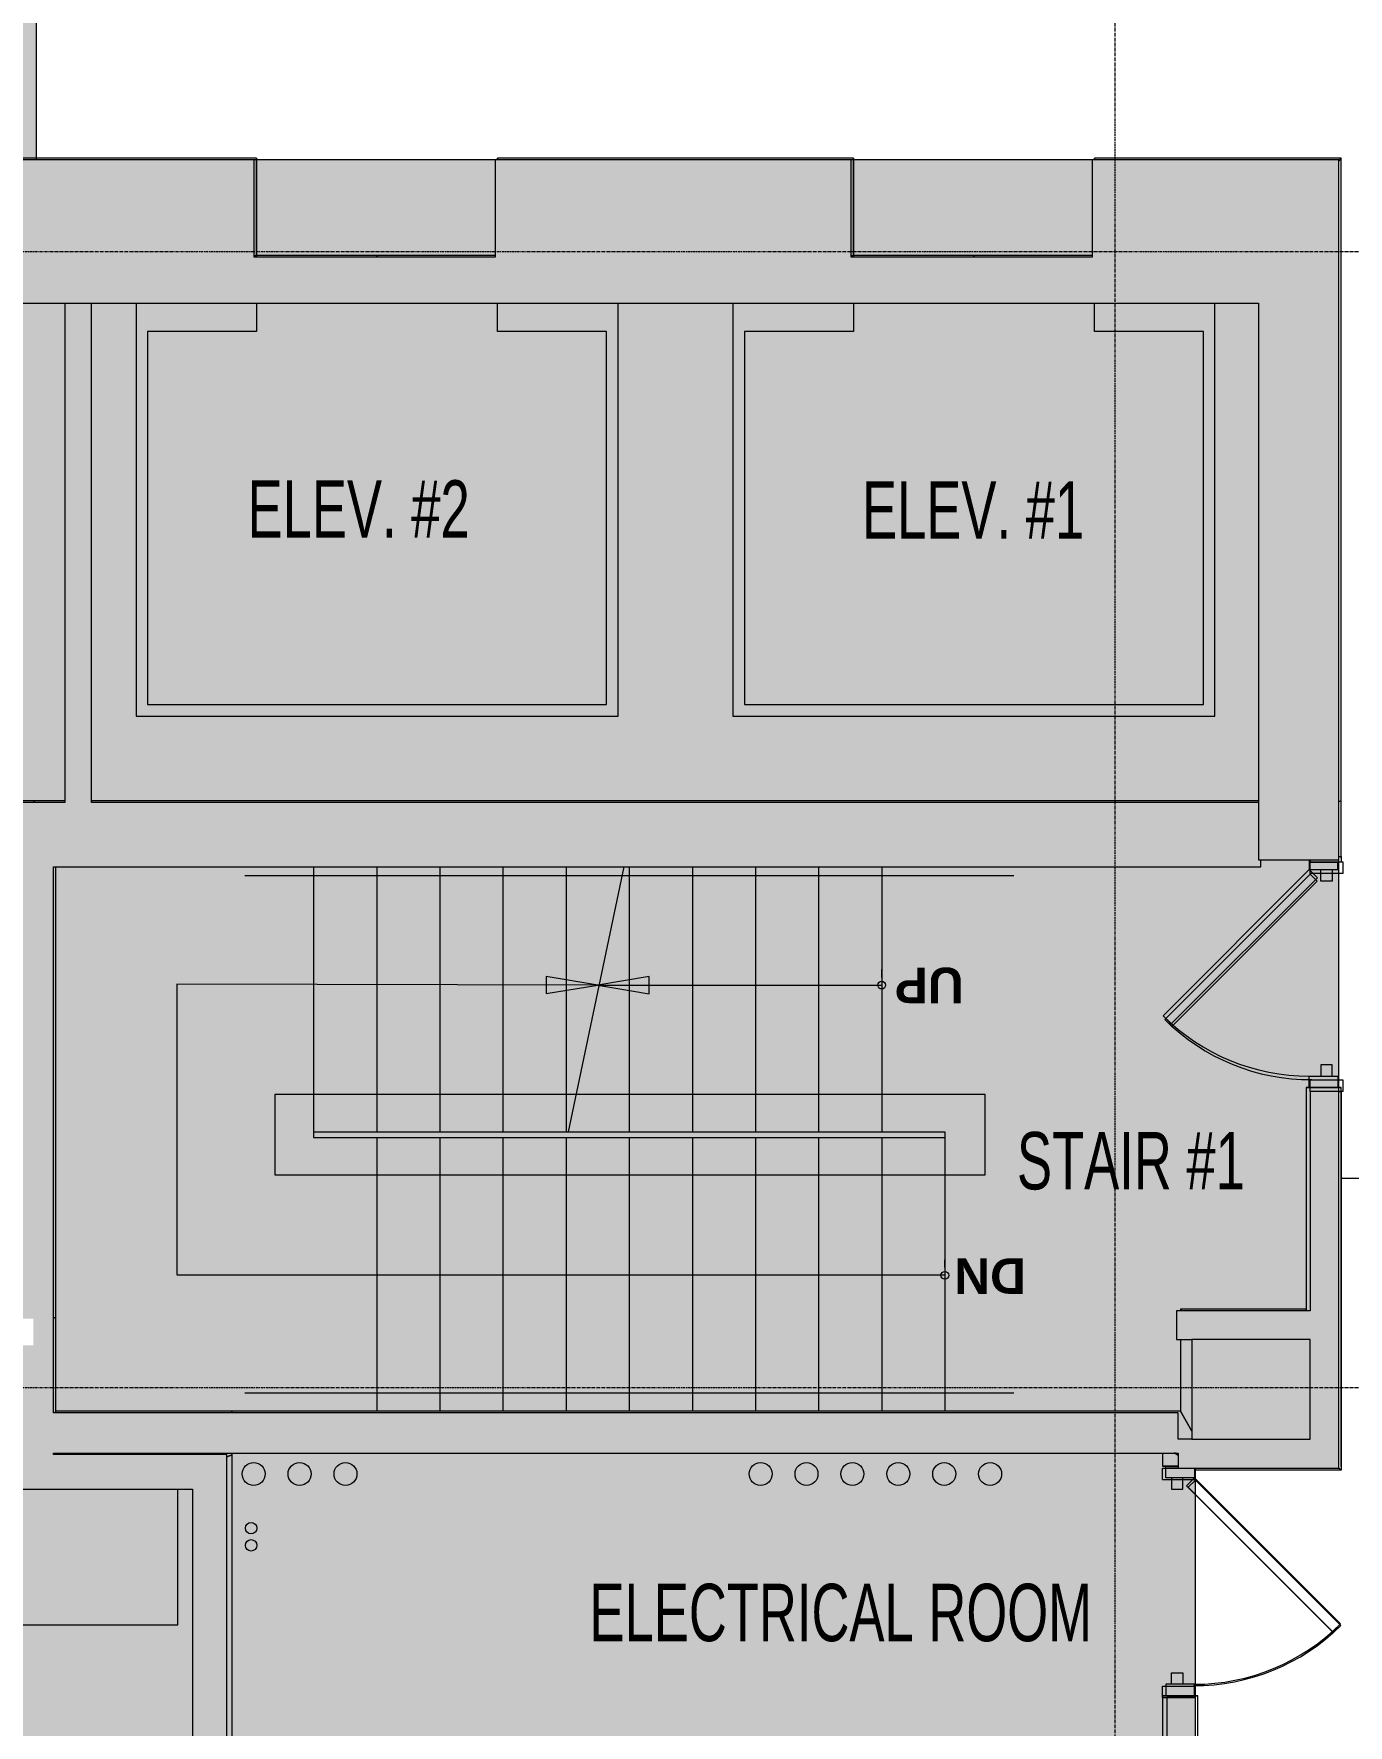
# Model space of a CAD drawing. Header units: inches. Extents: x -203 to 2070, y -968 to 768.
# Drawn here: x 766.3 to 995.4, y -272.1 to 22.6 of the extents above; entities that cross this region are included whole.
import ezdxf

# ---------------------------------------------------------------- set-up
doc = ezdxf.new("R2010")
doc.units = ezdxf.units.IN
doc.header["$MEASUREMENT"] = 0
doc.linetypes.add('Grid Line 1_2_', pattern=[0.875, 0.5, -0.125, 0.125, -0.125])
for name, color, linetype, lineweight in [('A-Anno-Bldg', 7, 'Continuous', 9), ('A-DETL', 90, 'Continuous', 9), ('A-DETL-GENF', 92, 'Continuous', 9), ('A-DETL-THIN', 151, 'Continuous', 9), ('A-DOOR', 31, 'Continuous', 13), ('A-Door-Exst', 7, 'Continuous', 9), ('A-DOOR-FRAM', 31, 'Continuous', 20), ('A-Flor-Eqpm', 7, 'Continuous', 9), ('A-Flor-Evtr', 7, 'Continuous', 9), ('A-Flor-Pfix-Exst', 7, 'Continuous', 9), ('A-Flor-Strs-Exst', 7, 'Continuous', 9), ('A-WALL', 113, 'Continuous', 13), ('A-Wall-Exst', 7, 'Continuous', 9), ('A-WALL-PATT', 111, 'Continuous', 13), ('I-WALL', 2, 'Continuous', 13), ('Jenner and Block 8fl_BB_dwg', 8, 'Continuous', 9), ('S-GRID', 1, 'Continuous', 9)]:
    doc.layers.add(name, color=color, linetype=linetype, lineweight=lineweight)
doc.styles.add('Arial Narrow_1', font='ARIALN.TTF', dxfattribs={"width": 0.8, "height": 10})
doc.styles.add('Arial_B', font='arialbd.ttf', dxfattribs={"height": 6.190476})

# ---------------------------------------------------------------- blocks, each defined once
blk = doc.blocks.new('Single Flush - OTJ_SOLIDFLUSH_ALUM-5493999-LEVEL 8 - POWER _ SIGNAL')
at = {"layer": 'A-DOOR', "color": 8, "lineweight": 20}
for p, q in [((-7.42, 27.82), (-8.65, 26.59)), ((-8.65, 26.59), (16.67, 1.26)), ((17.91, 2.5), (-7.42, 27.82)), ((16.67, 1.26), (17.91, 2.5))]:
    blk.add_line(p, q, dxfattribs=at)
at = {"layer": 'A-DOOR', "color": 55, "lineweight": 9}
blk.add_arc((17.91, 2.5), 35.81, 135, 180.5, dxfattribs=at)
at = {"layer": 'A-DOOR-FRAM', "color": 8}
for p, q in [((-20, -3.25), (-20, 2.5)), ((-20, 2.5), (-18, 2.5)), ((-18, -3.25), (-18, 2.5)), ((18, -3.25), (18, 2.5)), ((18, 2.5), (20, 2.5)), ((20, -3.25), (20, 2.5)), ((-20, -3.25), (-18, -3.25)), ((18, -3.25), (20, -3.25))]:
    blk.add_line(p, q, dxfattribs=at)
blk = doc.blocks.new('Single Flush - OTJ_SOLIDFLUSH_ALUM-5493997-LEVEL 8 - POWER _ SIGNAL')
at = {"layer": 'A-DOOR', "color": 8, "lineweight": 20}
for p, q in [((-8.65, -26.59), (16.67, -1.26)), ((17.91, -2.5), (-7.42, -27.82)), ((16.67, -1.26), (17.91, -2.5)), ((-7.42, -27.82), (-8.65, -26.59))]:
    blk.add_line(p, q, dxfattribs=at)
at = {"layer": 'A-DOOR', "color": 55, "lineweight": 9}
blk.add_arc((17.91, -2.5), 35.81, 179.5, 225, dxfattribs=at)
at = {"layer": 'A-DOOR-FRAM', "color": 8}
for p, q in [((-20, 3.25), (-20, -2.5)), ((-20, 3.25), (-18, 3.25)), ((-18, 3.25), (-18, -2.5)), ((18, 3.25), (18, -2.5)), ((18, 3.25), (20, 3.25)), ((20, 3.25), (20, -2.5)), ((-20, -2.5), (-18, -2.5)), ((18, -2.5), (20, -2.5))]:
    blk.add_line(p, q, dxfattribs=at)
blk = doc.blocks.new('Jenner and Block 8fl_BB_dwg__Dot-5551867-LEVEL 8 - POWER _ SIGNAL')
at = {"layer": 'A-Flor-Strs-Exst'}
blk.add_line((-0.5, 0), (-1, 0), dxfattribs=at)
for start, end in [(360, 180), (180, 360)]:
    blk.add_arc((0, 0), 0.25, start, end, dxfattribs=at)
blk = doc.blocks.new('Jenner and Block 8fl_BB_dwg-4751915-LEVEL 8 - POWER _ SIGNAL')
at = {"layer": 'A-Flor-Strs-Exst'}
for points in [[(855.17, -144.95), (864.17, -143.47), (855.17, -141.95), (855.17, -143.94)], [(873.17, -144.97), (873.17, -141.97), (864.17, -143.47), (867, -143.94)]]:
    blk.add_hatch(color=256, dxfattribs=at).paths.add_polyline_path(points, flags=0)
at = {"layer": 'A-Door-Exst'}
blk.add_line((993.17, -123.34), (993.17, -122.03), dxfattribs=at)
at = {"layer": 'A-Door-Exst', "flags": 128}
for points in [[(988.17, -123.34), (989.59, -124.76), (964.13, -150.21), (962.72, -148.8)], [(964.17, -229.31), (964.17, -231.31), (966.17, -231.31), (966.17, -229.31)], [(968.17, -229.31), (966.76, -230.73), (992.22, -256.18), (993.63, -254.77)], [(964.17, -265.31), (964.17, -263.31), (966.17, -263.31), (966.17, -265.31)], [(963.17, -265.31), (963.17, -267.31), (968.17, -267.31), (968.17, -265.31)]]:
    blk.add_lwpolyline(points, close=True, dxfattribs=at)
for points in [[(988.17, -121.63), (988.17, -123.34), (993.17, -123.34)], [(992.17, -123.34), (992.17, -125.34), (990.17, -125.34), (990.17, -123.34), (992.17, -123.34)], [(992.17, -159.34), (992.17, -157.34), (990.17, -157.34), (990.17, -159.34), (992.17, -159.34)], [(993.17, -159.34), (993.17, -161.34), (988.17, -161.34), (988.17, -159.34), (993.17, -159.34)], [(963.17, -229.31), (963.17, -227.31), (965.33, -227.31)], [(968.17, -227.62), (968.17, -229.31), (963.17, -229.31)]]:
    blk.add_lwpolyline(points, dxfattribs=at)
at = {"layer": 'A-Door-Exst'}
for centre, start, end in [((988.17, -123.34), 225, 270), ((968.17, -229.31), 270, 315)]:
    blk.add_arc(centre, 36, start, end, dxfattribs=at)
at = {"layer": 'A-Flor-Eqpm'}
for p, q in [((993.73, -185.12), (993.73, -169.12)), ((993.73, -177.12), (997.1, -177.12))]:
    blk.add_line(p, q, dxfattribs=at)
at = {"layer": 'A-Flor-Evtr'}
for p, q in [((867.73, -96.59), (867.73, -24.63)), ((971.73, -96.59), (971.73, -24.63))]:
    blk.add_line(p, q, dxfattribs=at)
at = {"layer": 'A-Flor-Evtr', "flags": 128}
for points in [[(846.33, -16.34), (804.73, -16.34), (804.73, -16.63)], [(950.33, -16.34), (908.73, -16.34), (908.73, -16.63)], [(783.73, -24.63), (783.73, -96.59), (867.73, -96.59)], [(804.73, -24.63), (804.73, -29.59), (785.73, -29.59), (785.73, -94.59), (865.73, -94.59)], [(865.73, -94.59), (865.73, -29.59), (846.73, -29.59), (846.73, -24.63)], [(887.73, -24.63), (887.73, -96.59), (971.73, -96.59)], [(908.73, -24.63), (908.73, -29.59), (889.73, -29.59), (889.73, -94.59), (969.73, -94.59)], [(969.73, -94.59), (969.73, -29.59), (950.73, -29.59), (950.73, -24.63)]]:
    blk.add_lwpolyline(points, dxfattribs=at)
for points in [[(825.73, -16.63), (825.73, -16.34)], [(929.73, -16.63), (929.73, -16.34)]]:
    blk.add_lwpolyline(points, close=True, dxfattribs=at)
at = {"layer": 'A-Flor-Pfix-Exst'}
blk.add_line((790.98, -254.95), (790.98, -231.28), dxfattribs=at)
at = {"layer": 'A-Flor-Pfix-Exst', "flags": 128}
blk.add_lwpolyline([(637.98, -231.28), (637.98, -254.95), (790.98, -254.95)], dxfattribs=at)
at = {"layer": 'A-Flor-Pfix-Exst'}
for centre, radius in [((804.22, -228.66), 2), ((812.22, -228.66), 2), ((820.22, -228.66), 2), ((892.56, -228.66), 2), ((900.56, -228.66), 2), ((908.56, -228.66), 2), ((916.56, -228.66), 2), ((924.56, -228.66), 2), ((932.56, -228.66), 2), ((803.77, -238.1), 1), ((803.77, -241.1), 1)]:
    blk.add_circle(centre, radius, dxfattribs=at)
at = {"layer": 'A-Flor-Strs-Exst'}
for p, q in [((825.67, -122.88), (825.67, -169.02)), ((836.67, -122.88), (836.67, -169.02)), ((847.67, -122.88), (847.67, -169.02)), ((858.67, -122.88), (858.67, -169.02)), ((859.11, -169.02), (868.79, -122.88)), ((869.67, -122.88), (869.67, -169.02)), ((880.67, -122.88), (880.67, -169.02)), ((891.67, -122.88), (891.67, -169.02)), ((902.67, -122.88), (902.67, -169.02)), ((913.67, -122.88), (913.67, -169.02)), ((802.67, -124.34), (936.67, -124.34)), ((864.17, -143.47), (855.17, -141.95)), ((855.17, -141.95), (855.17, -143.94)), ((855.17, -144.95), (864.17, -143.47)), ((855.17, -143.94), (855.17, -144.95)), ((873.17, -141.97), (864.17, -143.47)), ((864.17, -143.47), (913.67, -143.47)), ((864.17, -143.47), (867, -143.94)), ((867, -143.94), (873.17, -144.97)), ((873.17, -144.97), (873.17, -141.97)), ((825.67, -170.02), (825.67, -217.72)), ((836.67, -170.02), (836.67, -217.72)), ((847.67, -170.02), (847.67, -217.72)), ((858.67, -170.02), (858.67, -217.72)), ((869.67, -170.02), (869.67, -217.72)), ((880.67, -170.02), (880.67, -217.72)), ((891.67, -170.02), (891.67, -217.72)), ((902.67, -170.02), (902.67, -217.72)), ((913.67, -170.02), (913.67, -217.72)), ((924.67, -194.04), (790.82, -194.04)), ((802.67, -214.52), (936.67, -214.52))]:
    blk.add_line(p, q, dxfattribs=at)
at = {"layer": 'A-Flor-Strs-Exst', "flags": 128}
for points in [[(814.66, -122.88), (814.66, -170.02), (924.67, -170.02)], [(864.17, -143.47), (790.82, -143.31), (790.82, -193.88)], [(814.66, -169.02), (924.67, -169.02), (924.67, -217.72)]]:
    blk.add_lwpolyline(points, dxfattribs=at)
blk.add_lwpolyline([(807.91, -176.53), (931.67, -176.53), (931.67, -162.52), (807.91, -162.52)], close=True, dxfattribs=at)
at = {"layer": 'A-Wall-Exst'}
for p, q in [((804.33, -16.34), (804.73, -16.34)), ((908.33, -16.34), (908.73, -16.34)), ((979.33, -111.34), (775.96, -111.34)), ((769.74, -225.28), (769.74, -225)), ((793.98, -225), (793.98, -225.28))]:
    blk.add_line(p, q, dxfattribs=at)
at = {"layer": 'A-Wall-Exst', "flags": 128}
for points in [[(804.73, -16.34), (804.73, 0.66), (742.73, 0.66), (742.73, 0.37)], [(908.73, -16.34), (908.73, 0.66), (846.73, 0.66), (846.73, 0.37)], [(993.73, -121.34), (993.73, -111.34), (993.73, 0.66), (950.73, 0.66), (950.73, 0.37)], [(771.33, -111.34), (765.98, -111.34), (667.73, -111.34), (667.73, -146.84), (587.09, -146.84), (569.73, -146.84), (569.73, -24.63)], [(965.73, -205.22), (965.73, -217.72), (800.48, -217.72), (769.74, -217.72), (769.74, -201.31), (769.74, -122.88)], [(993.73, -227.33), (993.73, -227.31), (993.73, -161.34), (987.61, -161.34), (987.61, -200.22)], [(987.61, -200.22), (987.61, -199.95), (965.73, -199.95), (965.73, -200.22)], [(968.74, -328.65), (968.74, -303.46), (968.74, -267.31), (962.61, -267.31), (962.61, -303.46), (946.73, -303.46), (800.48, -303.46), (800.48, -225.31), (800.48, -225)], [(962.61, -225), (962.61, -227.31), (965.33, -227.31)]]:
    blk.add_lwpolyline(points, dxfattribs=at)
at = {"layer": 'A-WALL-PATT', "color": 7, "lineweight": 9}
for p, q in [((804.73, 0.66), (804.73, -16.34)), ((846.73, 0.37), (846.73, 0.66)), ((908.73, 0.66), (908.73, -16.34)), ((950.73, 0.37), (950.73, 0.66)), ((993.73, 0.66), (993.33, 0.17)), ((993.33, 0.17), (993.73, 0.66)), ((987.61, -199.95), (987.61, -200.22)), ((965.73, -217.72), (967.73, -221.22)), ((967.73, -221.22), (965.73, -217.72)), ((800.48, -225.31), (799.56, -225.67)), ((799.56, -225.67), (800.48, -225.31)), ((965.33, -225.37), (964.69, -225)), ((964.69, -225), (965.33, -225.37)), ((965.33, -227.31), (962.61, -227.31))]:
    blk.add_line(p, q, dxfattribs=at)
at = {"layer": 'A-WALL-PATT', "color": 7, "lineweight": 9, "flags": 128}
for points in [[(765.98, -111.63), (765.98, -111.34)], [(993.33, -111.47), (993.73, -111.34)], [(966.01, -200.22), (965.73, -199.95)], [(769.34, -201.5), (769.74, -201.31)], [(769.63, -218.01), (769.74, -217.72)], [(800.35, -218), (800.48, -217.72)]]:
    blk.add_lwpolyline(points, close=True, dxfattribs=at)
for points in [[(987.61, -161.34), (989.36, -161.34), (993.73, -161.34)], [(962.61, -267.31), (964.25, -267.31), (968.74, -267.31)]]:
    blk.add_lwpolyline(points, dxfattribs=at)
at = {"extrusion": (0, 0, -1), "xscale": 2.69999999999709, "yscale": 2.69999999999709, "zscale": -2.69999999999709, "rotation": 270}
for p in [(-913.67, -143.47), (-924.67, -194.04)]:
    blk.add_blockref('Jenner and Block 8fl_BB_dwg__Dot-5551867-LEVEL 8 - POWER _ SIGNAL', p, dxfattribs=at)
at = {"layer": 'A-Anno-Bldg', "char_height": 10, "attachment_point": 1, "line_spacing_factor": 0.968573, "style": 'Arial Narrow_1'}
for s, insert, width in [('ELEV. #2', (803.16, -55.5), 46.0088), ('ELEV. #1', (910.24, -55.69), 46.0088), ('STAIR #1', (937.24, -169.07), 47.1072), ('ELECTRICAL ROOM', (862.74, -247.8), 103.6114)]:
    blk.add_mtext(s, dxfattribs=dict(at, insert=insert, width=width))
at = {"layer": 'A-Flor-Strs-Exst', "char_height": 6.19, "attachment_point": 2, "rotation": 180, "line_spacing_factor": 0.938532, "style": 'Arial_B'}
for s, insert, width in [('UP', (921.95, -146.62), 13.9089), ('DN', (932.54, -197.28), 14.4946)]:
    blk.add_mtext(s, dxfattribs=dict(at, insert=insert, width=width))

msp = doc.modelspace()

# ---------------------------------------------------------------- hatches: boundary and pattern name
at = {"layer": 'A-DETL-GENF'}
h = msp.add_hatch(color=9, dxfattribs=at)
h.paths.add_polyline_path([(131.76, -847.99), (290.74, -780.5), (227.71, -632.01), (203.3, -642.37), (194.97, -622.75), (199.23, -620.94), (205.75, -636.3), (297.88, -597.2), (299.68, -601.45), (231.97, -630.2), (295, -778.69), (401.08, -733.65), (338.06, -585.16), (336.5, -585.82), (334.7, -581.57), (419.28, -545.66), (421.09, -549.92), (342.31, -583.36), (405.34, -731.84), (515.31, -685.15), (511.69, -685.15), (511.69, -619.4), (491.89, -619.4), (491.89, -612.4), (492.01, -612.4), (492.01, -532.94), (471.73, -532.94), (471.73, -528.42), (457.91, -534.29), (456.1, -530.03), (470.83, -523.78), (471.73, -525.91), (471.73, -508.94), (495.73, -508.94), (495.73, -510.53), (555.67, -510.53), (555.67, -394.75), (560.67, -394.75), (560.67, -437.31), (560.17, -437.31), (560.17, -441.94), (560.67, -441.94), (560.67, -498.09), (620.88, -498.09), (620.88, -477.65), (625.88, -477.65), (625.88, -500.46), (758.51, -500.46), (758.46, -433.94), (754.23, -433.94), (754.23, -433.44), (758.51, -433.44), (758.51, -376.94), (697.48, -376.94), (697.48, -433.44), (721.73, -433.44), (721.73, -433.94), (693.48, -433.94), (693.48, -433.44), (696.98, -433.43), (696.98, -376.94), (661.48, -376.94), (661.48, -433.44), (660.98, -433.44), (660.98, -376.94), (625.46, -376.94), (625.46, -433.44), (624.19, -433.44), (624.19, -433.94), (625.46, -433.94), (625.46, -441.94), (600.17, -441.94), (600.17, -437.31), (620.83, -437.31), (620.83, -304.37), (601.17, -304.37), (601.17, -299.75), (634.61, -299.75), (634.61, -357.01), (665.48, -357.01), (665.48, -344.95), (665.98, -344.95), (665.98, -357.01), (696.98, -357.01), (696.98, -299.95), (699.23, -299.95), (699.23, -300.45), (697.48, -300.45), (697.48, -357.01), (733.48, -357.01), (733.48, -300.45), (731.73, -300.45), (731.73, -299.95), (757.71, -299.95), (757.71, -300.45), (733.98, -300.45), (733.98, -357.01), (793.96, -357.01), (793.96, -300.45), (790.21, -300.45), (790.21, -299.95), (793.96, -299.95), (793.96, -230.99), (634.98, -230.99), (634.98, -254.99), (560.67, -254.98), (560.67, -299.75), (561.17, -299.75), (561.17, -304.37), (560.67, -304.37), (560.67, -346.75), (555.67, -346.75), (555.67, -249.98), (564.59, -249.98), (564.59, -200.84), (575.84, -200.84), (575.84, -243.74), (630.36, -243.74), (630.36, -224.99), (674.86, -224.99), (674.86, -160.84), (555.74, -160.84), (555.74, 0.66), (596.73, 0.66), (596.73, -16.34), (638.73, -16.34), (638.73, 0.66), (700.73, 0.66), (700.73, -16.34), (742.73, -16.34), (742.73, 0.66), (766.8, 0.66), (766.8, 103.43), (726.05, 103.43), (726.05, 294.15), (766.8, 294.15), (766.8, 350.67), (785.11, 350.67), (785.11, 346.92), (771.42, 346.92), (771.42, 227.06), (826.8, 227.06), (826.8, 228.74), (831.42, 228.74), (831.42, 268.74), (826.8, 268.74), (826.8, 346.92), (825.11, 346.92), (825.11, 350.67), (1166.99, 350.67), (1166.99, 227.06), (1492.42, 227.06), (1492.42, 350.67), (1553.42, 350.67), (1553.42, 351.59), (1718.67, 351.59), (1718.67, 360.59), (1723.3, 360.59), (1723.3, 351.59), (1910.23, 351.59), (1910.23, 580.43), (-120.35, 580.43), (-120.35, 406.96), (48.71, 406.96), (48.71, 428.91), (66.73, 428.91), (66.73, 424.29), (53.33, 424.29), (53.33, 330.65), (48.71, 330.65), (48.71, 402.34), (-120.35, 402.34), (-120.35, 286.96), (48.71, 286.96), (48.71, 290.65), (53.33, 290.65), (53.33, 280.65), (48.71, 280.65), (48.71, 282.34), (-120.35, 282.34), (-120.35, 166.96), (48.71, 166.96), (48.71, 240.65), (53.33, 240.65), (53.33, 160.65), (48.71, 160.65), (48.71, 162.34), (-120.35, 162.34), (-120.35, 0.55), (-80.76, 0.55), (-80.76, -14.04), (48.71, -14.04), (48.71, 120.65), (53.33, 120.65), (53.33, -25.35), (48.71, -25.35), (48.71, -18.66), (-80.76, -18.66), (-80.76, -30.95), (-120.35, -30.95), (-120.35, -193.04), (48.71, -193.04), (48.71, -65.35), (53.33, -65.35), (53.33, -220.93), (67.88, -255.19), (63.62, -257), (48.71, -221.87), (48.71, -197.66), (-120.35, -197.66), (-120.35, -254.17), (-74.95, -361.1), (79.91, -295.37), (79.25, -293.82), (83.5, -292.01), (138.94, -422.62), (134.69, -424.43), (81.71, -299.63), (-73.15, -365.36), (42.29, -637.25), (197.13, -571.52), (169.07, -505.43), (173.33, -503.62), (203.19, -573.97), (182.94, -582.57), (183.6, -584.12), (179.34, -585.93), (178.68, -584.37), (44.1, -641.5), (118.32, -816.32)], flags=0)
h.paths.add_polyline_path([(225.76, -805.76), (216.38, -783.67), (238.47, -774.29), (247.85, -796.38), (227.71, -804.93)], flags=0)
h.paths.add_polyline_path([(446.67, -711.97), (437.29, -689.88), (459.38, -680.5), (468.76, -702.59), (455.33, -708.29)], flags=0)
h.paths.add_polyline_path([(516.31, -684.73), (893.34, -524.65), (963.74, -524.65), (963.74, -523.31), (943.94, -523.31), (943.94, -499.31), (963.74, -499.31), (963.74, -496.94), (968.74, -496.94), (968.74, -456.94), (963.74, -456.94), (963.74, -457.44), (946.48, -457.44), (946.48, -308.86), (799.96, -308.86), (799.96, -363.01), (764.51, -363.01), (764.51, -516.53), (744.73, -516.53), (744.73, -518.83), (942.73, -518.83), (942.73, -523.83), (744.73, -523.83), (744.73, -532.94), (725.26, -532.94), (725.26, -561.42), (744.73, -561.42), (744.73, -585.42), (725.26, -585.42), (725.26, -591.53), (659.62, -619.4), (590.81, -619.4), (590.81, -647.06), (516.73, -647.06), (516.73, -643.56), (587.31, -643.56), (587.31, -619.4), (516.31, -619.4), (516.31, -647.06)], flags=0)
h.paths.add_polyline_path([(641.71, -612.4), (658.19, -612.4), (718.26, -586.9), (718.26, -516.53), (499.01, -516.53), (499.01, -612.4), (590.81, -612.4)], flags=0)
h.paths.add_polyline_path([(266.06, -553.39), (246.27, -506.73), (353.03, -461.4), (225.02, -159.89), (118.32, -205.4), (108.25, -181.68), (108.25, 5.05), (112.87, 5.05), (112.87, -31.04), (203.26, -31.04), (203.26, 5.05), (260.18, 5.05), (261.13, 4.11), (257.73, 4.11), (257.73, 0.96), (258.26, 0.43), (250.87, 0.43), (250.87, -35.66), (237.05, -35.66), (237.05, -149.24), (363.42, -149.24), (363.42, -0.52), (297.73, -0.52), (297.73, 4.11), (495.73, 4.11), (495.73, -81.52), (491.11, -81.52), (491.11, -0.52), (368.05, -0.52), (368.05, -149.24), (491.11, -149.24), (491.11, -121.52), (495.73, -121.52), (495.73, -271.65), (491.11, -271.65), (491.11, -229.94), (467.11, -229.94), (467.11, -196.21), (491.11, -196.21), (491.11, -153.87), (237.05, -153.87), (237.05, -179.26), (294.82, -315.34), (491.11, -315.34), (491.11, -311.65), (495.73, -311.65), (495.73, -455.18), (418.47, -487.97), (416.67, -483.71), (491.11, -452.12), (491.11, -319.96), (296.78, -319.96), (374, -501.83), (379.85, -499.34), (381.65, -503.6), (372.58, -507.45), (361.98, -482.48), (304.78, -506.77), (315.23, -531.4), (266.31, -553.28)], flags=0)
h.paths.add_polyline_path([(266.31, -548.22), (309.2, -529.03), (293.38, -491.75), (250.13, -510.11), (250.18, -510.21), (271.83, -501.02), (281.21, -523.11), (259.56, -532.3), (266.06, -547.64)], flags=0)
h.paths.add_polyline_path([(3.31, -538.98), (3.31, -538.98), (-6.07, -516.89), (16.02, -507.51), (25.4, -529.6), (5.12, -538.21)], flags=0)
h.paths.add_polyline_path([(27.39, -520.28), (25.5, -516.06), (150.98, -462.8), (150.32, -461.25), (154.57, -459.44), (157.7, -466.8), (153.44, -468.61), (152.78, -467.06), (30.58, -518.93)], flags=0)
h.paths.add_polyline_path([(620.88, -510.53), (720.73, -510.53), (720.73, -508.94), (744.73, -508.94), (744.73, -510.53), (758.51, -510.53), (758.51, -505.09), (560.67, -505.09), (560.67, -510.53), (584.66, -510.53)], flags=0)
h.paths.add_polyline_path([(302.97, -502.51), (360.17, -478.23), (354.84, -465.66), (297.64, -489.95), (302.68, -501.83)], flags=0)
h.paths.add_polyline_path([(963.74, -452.44), (963.74, -308.86), (951.48, -308.86), (951.48, -452.44)], flags=0)
h.paths.add_polyline_path([(656.69, -433.94), (656.69, -433.44), (660.98, -433.44), (660.98, -433.94)], flags=0)
h.paths.add_polyline_path([(661.48, -370.94), (758.51, -370.94), (758.51, -363.01), (625.46, -363.01), (625.46, -370.94), (660.98, -370.94)], flags=0)
h.paths.add_polyline_path([(625.46, -357.01), (631.11, -357.01), (631.11, -304.37), (625.46, -304.37), (625.46, -305.46)], flags=0)
h.paths.add_polyline_path([(968.74, -347.36), (968.74, -342.74), (967.22, -342.74), (967.22, -347.36), (967.7, -347.36)], flags=0)
h.paths.add_polyline_path([(800.58, -303.86), (963.74, -303.86), (963.74, -267.34), (968.74, -267.34), (968.74, -227.34), (965.73, -227.33), (965.73, -224.72), (769.74, -224.72), (769.74, -224.99), (799.96, -224.99), (799.96, -303.86)], flags=0)
h.paths.add_polyline_path([(739.48, -224.99), (766.24, -224.99), (766.24, -205.94), (679.48, -205.94), (679.48, -224.99)], flags=0)
h.paths.add_polyline_path([(968.13, -222.33), (968.13, -204.94), (965.44, -204.94), (965.44, -199.94), (988.73, -199.94), (988.73, -161.74), (993.73, -161.74), (993.73, -121.74), (988.73, -121.74), (988.73, -121.34), (980.11, -121.34), (980.11, -122.59), (769.74, -122.59), (769.74, -217.72), (965.73, -217.72), (965.73, -222.33)], flags=0)
h.paths.add_polyline_path([(491.11, -201.31), (491.11, -200.83), (471.73, -200.83), (471.73, -201.31), (488.71, -201.31)], flags=0)
h.paths.add_polyline_path([(680.61, -201.31), (766.24, -201.31), (766.24, -119.34), (679.48, -119.34), (679.48, -201.31)], flags=0)
h.paths.add_polyline_path([(412.52, -195.51), (412.52, -195.51), (412.33, -195.46)], flags=0)
h.paths.add_polyline_path([(383.52, -195.51), (383.52, -195.51), (383.33, -195.46)], flags=0)
h.paths.add_polyline_path([(232.42, -168.37), (232.42, -156.73), (228.24, -158.51), (228.99, -160.28)], flags=0)
h.paths.add_polyline_path([(668.23, -146.84), (668.23, -111.34), (771.73, -111.34), (771.73, -24.34), (569.74, -24.34), (569.74, -146.84), (584.66, -146.84)], flags=0)
h.paths.add_polyline_path([(866.11, -111.34), (979.73, -111.34), (979.73, -24.34), (776.36, -24.34), (776.36, -111.34), (793.78, -111.34)], flags=0)
h.paths.add_polyline_path([(246.25, -31.04), (246.25, -29.34), (237.05, -29.34), (237.05, -31.04)], flags=0)
h.paths.add_polyline_path([(207.88, -31.04), (232.42, -31.04), (232.38, -29.34), (220.73, -29.34), (220.73, -1.34), (246.25, -1.34), (246.25, 0.43), (207.88, 0.43), (207.88, -29.34)], flags=0)
h.paths.add_polyline_path([(-93.75, -27.45), (-84.26, -27.45), (-84.26, -27.34), (-117.75, -27.34), (-117.75, -2.95), (-120.35, -2.95), (-120.35, -27.45), (-117.75, -27.45)], flags=0)
h.paths.add_polyline_path([(928.61, -16.34), (950.73, -16.34), (950.73, 0.66), (908.73, 0.66), (908.73, -16.34)], flags=0)
h.paths.add_polyline_path([(846.73, -16.34), (846.73, 0.66), (804.73, 0.66), (804.73, -16.34)], flags=0)
h.paths.add_polyline_path([(1231.17, 70.92), (1235.73, 70.92), (1235.73, 94.86), (1227.42, 94.86), (1227.42, 99.48), (1235.73, 99.48), (1235.73, 100.11), (1329.42, 100.11), (1329.42, 222.43), (1167.42, 222.43), (1167.42, 70.92), (1230.55, 70.92)], flags=0)
h.paths.add_polyline_path([(1471.36, 70.92), (1473.05, 70.92), (1473.05, 222.43), (1334.05, 222.4), (1334.05, 100.11), (1413.73, 100.11), (1413.73, 70.92), (1455.54, 70.92)], flags=0)
h.paths.add_polyline_path([(584.66, 72.48), (430.42, 72.48), (430.42, 109.37), (435.05, 109.37), (435.05, 77.11), (557.42, 77.11), (557.42, 182.43), (528.42, 182.43), (528.42, 187.24), (533.05, 187.24), (533.05, 187.06), (557.42, 187.06), (557.42, 226.43), (533.05, 226.43), (533.05, 226.24), (528.42, 226.24), (528.42, 226.43), (396.05, 226.43), (396.05, 151.06), (436.94, 151.06), (436.94, 146.43), (354.94, 146.43), (354.94, 151.06), (378.94, 151.06), (378.94, 226.43), (229.67, 226.43), (229.67, 187.33), (265.36, 187.33), (265.36, 182.71), (229.67, 182.71), (229.67, 77.11), (354.94, 77.11), (354.94, 109.37), (359.57, 109.37), (359.57, 72.48), (108.25, 72.48), (108.25, 129.02), (112.87, 129.02), (112.87, 77.11), (225.04, 77.11), (225.04, 176.71), (112.87, 176.71), (112.87, 169.02), (108.25, 169.02), (108.25, 181.33), (225.04, 181.33), (225.04, 348.74), (107.25, 348.74), (107.25, 353.37), (229.67, 353.37), (229.67, 231.06), (557.42, 231.06), (557.42, 353.37), (589.73, 353.37), (589.73, 348.74), (562.05, 348.74), (562.05, 231.06), (589.73, 231.06), (589.73, 226.43), (562.05, 226.43), (562.05, 77.11), (590.73, 77.11), (590.73, 72.48), (586.42, 72.48)], flags=0)
h.paths.add_polyline_path([(648.8, 103.43), (648.8, 294.15), (667.05, 294.15), (667.05, 103.43), (653.42, 103.43)], flags=0)
h.paths.add_polyline_path([(653.42, 108.06), (662.42, 108.06), (662.42, 289.52), (653.42, 289.52), (653.42, 117.06)], flags=0)
h.paths.add_polyline_path([(739.48, 108.06), (766.8, 108.06), (766.8, 289.52), (730.67, 289.52), (730.67, 108.06)], flags=0)
h.paths.add_polyline_path([(530.91, 141.42), (530.9, 141.42), (530.12, 141.42)], flags=0)
h.paths.add_polyline_path([(531.59, 141.5), (531.59, 141.5), (531.59, 142.64)], flags=0)
h.paths.add_polyline_path([(531.59, 142.68), (531.59, 142.68), (531.75, 142.68)], flags=0)
h.paths.add_polyline_path([(531.59, 143.95), (531.59, 143.95), (531.31, 143.95)], flags=0)
h.paths.add_polyline_path([(531.59, 144.03), (531.59, 144.03), (531.59, 145.17)], flags=0)
h.paths.add_polyline_path([(553.43, 145.86), (553.43, 145.86), (553.43, 145.9)], flags=0)
h.paths.add_polyline_path([(553.43, 145.8), (553.43, 145.8), (553.43, 145.86)], flags=0)
h.paths.add_polyline_path([(553.43, 145.66), (553.43, 145.66), (553.43, 145.66)], flags=0)
h.paths.add_polyline_path([(539.36, 145.81), (539.36, 145.81), (539.36, 145.86)], flags=0)
h.paths.add_polyline_path([(551.48, 147.54), (551.48, 147.54), (551.48, 147.78)], flags=0)
h.paths.add_polyline_path([(539.36, 148.42), (539.36, 148.42), (539.36, 148.47)], flags=0)
h.paths.add_polyline_path([(383.57, 151.06), (391.42, 151.06), (391.42, 226.43), (383.57, 226.43), (383.57, 188.64)], flags=0)
h.paths.add_polyline_path([(539.36, 151.58), (539.36, 151.58), (541.12, 151.58)], flags=0)
h.paths.add_polyline_path([(1723.3, 400.59), (1718.67, 400.59), (1718.67, 419.29), (1716.73, 419.29), (1716.73, 423.91), (1718.67, 423.91), (1718.67, 580.15), (1723.3, 580.15), (1723.3, 419.29)], flags=0)
h.paths.add_polyline_path([(1617.05, 409.29), (1609.73, 409.29), (1609.73, 413.91), (1612.42, 413.91), (1612.42, 580.15), (1617.05, 580.15), (1617.05, 413.91), (1663.42, 413.91), (1663.42, 423.91), (1676.73, 423.91), (1676.73, 419.29), (1668.05, 419.29), (1668.05, 409.29), (1659.44, 409.29)], flags=0)
h.paths.add_polyline_path([(1569.73, 409.29), (1422.73, 409.29), (1422.73, 413.91), (1492.42, 413.91), (1492.42, 580.15), (1497.05, 580.15), (1497.05, 413.91), (1569.73, 413.91)], flags=0)
h.paths.add_polyline_path([(1358.77, 409.29), (1301.73, 409.29), (1301.73, 413.91), (1372.42, 413.91), (1372.42, 580.15), (1377.05, 580.15), (1377.05, 413.91), (1382.73, 413.91), (1382.73, 409.29), (1372.42, 409.29)], flags=0)
h.paths.add_polyline_path([(1252.6, 409.29), (1249.73, 409.29), (1249.73, 413.91), (1252.42, 413.91), (1252.42, 548.65), (1257.05, 548.65), (1257.05, 413.91), (1261.73, 413.91), (1261.73, 409.29), (1257.05, 409.29)], flags=0)
h.paths.add_polyline_path([(1132.42, 409.29), (1006.11, 409.29), (1006.11, 413.91), (1132.42, 413.91), (1132.42, 580.15), (1137.05, 580.15), (1137.05, 413.91), (1209.73, 413.91), (1209.73, 409.29), (1137.05, 409.29)], flags=0)
h.paths.add_polyline_path([(830.8, 409.29), (826.11, 409.29), (826.11, 413.91), (830.8, 413.91), (830.8, 580.15), (835.42, 580.15), (835.42, 413.91), (909.11, 413.91), (909.11, 409.29), (831.42, 409.29)], flags=0)
h.paths.add_polyline_path([(966.11, 409.29), (949.11, 409.29), (949.11, 413.91), (956.8, 413.91), (956.8, 548.65), (961.42, 548.65), (961.42, 413.91), (966.11, 413.91), (966.11, 410.17)], flags=0)
h.paths.add_polyline_path([(589.73, 409.29), (521.73, 409.29), (521.73, 413.91), (652.42, 413.91), (652.42, 580.15), (657.05, 580.15), (657.05, 413.91), (786.11, 413.91), (786.11, 409.29), (652.42, 409.29)], flags=0)
h.paths.add_polyline_path([(477.05, 409.29), (465.73, 409.29), (465.73, 413.91), (472.42, 413.91), (472.42, 580.15), (477.05, 580.15), (477.05, 413.91), (481.73, 413.91), (481.73, 409.29)], flags=0)
h.paths.add_polyline_path([(352.42, 409.29), (279.73, 409.29), (279.73, 413.91), (352.42, 413.91), (352.42, 580.15), (357.05, 580.15), (357.05, 413.91), (425.73, 413.91), (425.73, 409.29), (352.43, 409.29)], flags=0)
h.paths.add_polyline_path([(239.73, 409.29), (225.73, 409.29), (225.73, 413.91), (232.42, 413.91), (232.42, 550.9), (237.05, 550.9), (237.05, 413.91), (239.73, 413.91)], flags=0)
h.paths.add_polyline_path([(117.05, 409.29), (112.42, 409.29), (112.42, 424.29), (106.73, 424.29), (106.73, 428.91), (112.42, 428.91), (112.42, 580.15), (117.05, 580.15), (117.05, 413.91), (185.73, 413.91), (185.73, 409.29)], flags=0)
h.paths.add_polyline_path([(222.73, 497.61), (222.73, 577.15), (246.73, 577.15), (246.73, 553.15), (222.73, 553.15)], flags=0)
h.paths.add_polyline_path([(1566.73, 553.15), (1542.73, 553.15), (1542.73, 577.15), (1566.73, 577.15)], flags=0)
h.paths.add_polyline_path([(1257.05, 553.15), (1242.73, 553.15), (1242.73, 577.15), (1266.73, 577.15), (1266.73, 553.15)], flags=0)
h.paths.add_polyline_path([(942.73, 553.15), (942.73, 577.15), (966.73, 577.15), (966.73, 553.15), (956.8, 553.15)], flags=0)
h.paths.add_polyline_path([(596.73, 553.15), (596.73, 577.15), (620.73, 577.15), (620.73, 553.15)], flags=0)
h.paths.add_polyline_path([(-39.27, 553.15), (-39.27, 577.15), (-15.27, 577.15), (-15.27, 553.15)], flags=0)
h = msp.add_hatch(color=7, dxfattribs=at)
h.paths.add_polyline_path([(464.83, -720.82), (893.53, -538.81), (1016.23, -538.81), (1016.23, -524.94), (892.67, -524.94), (457.06, -709.88), (459.54, -715.74), (462.19, -714.61)], flags=0)
h.paths.add_polyline_path([(3.31, -538.98), (25.4, -529.6), (16.02, -507.51), (-6.07, -516.89), (-5.16, -519.03)], flags=0)
h.paths.add_polyline_path([(1723.7, -538.81), (1737.17, -538.81), (1737.17, -496.55), (1730.17, -496.55), (1730.17, -494.3), (1723.7, -494.3), (1723.7, -524.65), (1674.68, -524.65), (1674.68, -531.81), (1676.23, -531.81), (1676.23, -538.81), (1723.3, -538.81)], flags=0)
h.paths.add_polyline_path([(491.11, -532.94), (492.17, -532.94), (492.17, -512), (471.73, -512), (471.73, -532.94), (474.72, -532.94)], flags=0)
h.paths.add_polyline_path([(259.11, -532.49), (281.21, -523.11), (271.83, -501.02), (249.74, -510.4), (257.64, -529.03)], flags=0)
h.paths.add_polyline_path([(491.11, -225.31), (494.81, -225.31), (494.81, -201.31), (471.73, -201.31), (471.73, -225.31)], flags=0)
h.paths.add_polyline_path([(988.73, -121.34), (993.73, -121.34), (993.73, 0.66), (950.73, 0.66), (950.73, -16.34), (908.73, -16.34), (908.73, 0.66), (846.73, 0.66), (846.73, -16.34), (804.73, -16.34), (804.73, 0.66), (742.73, 0.66), (742.73, -16.34), (700.73, -16.34), (700.73, 0.66), (638.73, 0.66), (638.73, -16.34), (596.73, -16.34), (596.73, 0.66), (569.74, 0.66), (569.74, -24.34), (979.73, -24.34), (979.73, -121.34), (980.11, -121.34)], flags=0)
h.paths.add_polyline_path([(1240.73, -29.34), (1268.73, -29.34), (1268.73, -3.4), (1240.73, -3.4), (1240.73, -28.53)], flags=0)
h.paths.add_polyline_path([(1556.36, -29.34), (1582.73, -29.34), (1582.73, -1.34), (1556.36, -1.34), (1556.36, -22.84)], flags=0)
h.paths.add_polyline_path([(229.67, -29.34), (248.73, -29.34), (248.73, -1.34), (220.73, -1.34), (220.73, -29.34)], flags=0)
h.paths.add_polyline_path([(-93.75, -27.34), (-84.26, -27.34), (-84.26, -2.95), (-117.75, -2.95), (-117.75, -27.34)], flags=0)
h.paths.add_polyline_path([(1730.17, 284.95), (1737.17, 284.95), (1737.17, 337.71), (1772.13, 337.71), (1772.13, 351.59), (1723.3, 351.59), (1723.3, 284.95)], flags=0)
h.paths.add_polyline_path([(1910.23, 337.71), (1924.09, 337.71), (1924.09, 580.15), (1910.23, 580.15), (1910.23, 351.59), (1889.03, 351.59), (1889.03, 337.71)], flags=0)
h.paths.add_polyline_path([(1542.73, 553.15), (1566.73, 553.15), (1566.73, 577.15), (1542.73, 577.15)], flags=0)
h.paths.add_polyline_path([(1257.05, 553.15), (1266.73, 553.15), (1266.73, 577.15), (1242.73, 577.15), (1242.73, 553.15), (1252.42, 553.15)], flags=0)
h.paths.add_polyline_path([(942.73, 553.15), (966.73, 553.15), (966.73, 577.15), (942.73, 577.15)], flags=0)
h.paths.add_polyline_path([(596.73, 553.15), (620.73, 553.15), (620.73, 577.15), (596.73, 577.15)], flags=0)
h.paths.add_polyline_path([(232.42, 553.15), (246.73, 553.15), (246.73, 577.15), (222.73, 577.15), (222.73, 553.15)], flags=0)
h.paths.add_polyline_path([(-15.27, 553.15), (-15.27, 577.15), (-39.27, 577.15), (-39.27, 553.15)], flags=0)
msp.add_hatch(color=7, dxfattribs=at).paths.add_polyline_path([(968.74, -222.33), (988.73, -222.33), (988.73, -204.94), (968.13, -204.94), (968.13, -222.33)], flags=0)
at = {"layer": 'A-WALL-PATT', "lineweight": 9}
for points in [[(776.36, -111.34), (776.36, -24.34), (771.73, -24.34), (771.73, -111.34)], [(679.48, -119.34), (769.74, -119.34), (769.74, -111.34), (679.48, -111.34)], [(980.11, -122.59), (980.11, -121.34), (979.73, -121.34), (979.73, -111.34), (769.74, -111.34), (769.74, -122.59), (979.73, -122.59)], [(766.24, -224.99), (769.74, -224.99), (769.74, -119.34), (766.24, -119.34), (766.24, -224.72)], [(965.73, -204.94), (988.73, -204.94), (988.73, -199.94), (965.44, -199.94), (965.44, -204.94)], [(769.74, -224.72), (965.73, -224.72), (965.73, -217.72), (769.74, -217.72)], [(965.73, -227.33), (993.73, -227.33), (993.73, -222.33), (965.73, -222.33), (965.73, -224.72)], [(793.96, -230.99), (793.96, -224.99), (634.98, -224.99), (634.98, -230.99), (769.74, -230.99)], [(793.96, -357.01), (799.96, -357.01), (799.96, -224.99), (793.96, -224.99), (793.96, -308.86)]]:
    msp.add_hatch(color=7, dxfattribs=at).paths.add_polyline_path(points, flags=0)
h = msp.add_hatch(color=7, dxfattribs=at)
h.paths.add_polyline_path([(993.73, -222.33), (993.73, -161.74), (988.73, -161.74), (988.73, -222.33)], flags=0)
h.paths.add_polyline_path([(988.73, -121.74), (993.73, -121.74), (993.73, -121.34), (988.73, -121.34)], flags=0)
h = msp.add_hatch(color=7, dxfattribs=at)
h.paths.add_polyline_path([(968.74, -524.83), (968.74, -496.94), (963.74, -496.94), (963.74, -524.83)], flags=0)
h.paths.add_polyline_path([(967.22, -456.94), (968.74, -456.94), (968.74, -347.36), (967.22, -347.36), (967.22, -342.74), (968.74, -342.74), (968.74, -267.34), (963.74, -267.34), (963.74, -456.94)], flags=0)

# ---------------------------------------------------------------- linework, layer by layer
at = {"layer": 'A-DETL'}
for p, q in [((993.73, -161.74), (993.73, -121.74)), ((968.74, -267.34), (968.74, -227.72))]:
    msp.add_line(p, q, dxfattribs=at)
at = {"layer": 'A-DETL-THIN'}
for p, q in [((766.8, 0.66), (766.8, 70.48)), ((804.73, 0.66), (742.73, 0.66)), ((846.73, 0.66), (804.73, 0.66)), ((804.73, -16.34), (804.73, 0.66)), ((908.73, 0.66), (846.73, 0.66)), ((846.73, 0.66), (846.73, -16.34)), ((950.73, 0.66), (908.73, 0.66)), ((908.73, -16.34), (908.73, 0.66)), ((993.73, 0.66), (950.73, 0.66)), ((950.73, 0.66), (950.73, -16.34)), ((993.73, -121.34), (993.73, 0.66)), ((846.73, -16.34), (804.73, -16.34)), ((950.73, -16.34), (908.73, -16.34)), ((569.74, -24.34), (979.73, -24.34)), ((979.73, -24.34), (979.73, -121.34)), ((979.73, -121.34), (993.73, -121.34)), ((993.73, -161.74), (993.73, -121.74)), ((988.73, -204.94), (968.13, -204.94)), ((968.13, -204.94), (968.13, -222.33)), ((988.73, -222.33), (988.73, -204.94)), ((968.13, -222.33), (988.73, -222.33)), ((968.74, -267.34), (968.74, -227.34))]:
    msp.add_line(p, q, dxfattribs=at)
at = {"layer": 'A-WALL', "color": 8, "lineweight": 20}
for p, q in [((771.73, -24.34), (771.73, -111.34)), ((776.36, -111.34), (776.36, -24.34)), ((771.73, -111.34), (668.23, -111.34)), ((979.73, -111.34), (776.36, -111.34)), ((769.74, -122.59), (980.11, -122.59)), ((980.11, -122.59), (980.11, -121.34)), ((965.73, -217.72), (769.74, -217.72)), ((965.73, -222.33), (965.73, -217.72)), ((769.74, -224.72), (965.73, -224.72))]:
    msp.add_line(p, q, dxfattribs=at)
at = {"layer": 'A-WALL', "lineweight": 9}
for p, q in [((993.73, -120.74), (994.13, -120.74)), ((994.13, -120.74), (994.13, -121.74)), ((994.13, -121.74), (993.73, -121.74)), ((993.73, -161.74), (994.13, -161.74)), ((994.13, -161.74), (994.13, -227.72)), ((968.74, -227.72), (968.74, -227.34)), ((994.13, -227.72), (968.74, -227.72)), ((994.13, -227.72), (993.73, -227.33))]:
    msp.add_line(p, q, dxfattribs=at)
at = {"layer": 'I-WALL', "color": 8, "lineweight": 20}
for p, q in [((769.74, -217.72), (769.74, -122.59)), ((988.73, -121.34), (988.73, -121.74)), ((988.73, -121.74), (993.73, -121.74)), ((993.73, -121.74), (993.73, -121.34)), ((988.73, -161.74), (988.73, -199.94)), ((993.73, -161.74), (988.73, -161.74)), ((993.73, -227.33), (993.73, -161.74)), ((988.73, -199.94), (965.44, -199.94)), ((965.44, -199.94), (965.44, -204.94)), ((965.44, -204.94), (968.13, -204.94)), ((968.13, -222.33), (965.73, -222.33)), ((769.74, -224.99), (769.74, -224.72)), ((799.96, -224.99), (769.74, -224.99)), ((799.96, -303.86), (799.96, -224.99)), ((965.73, -224.72), (965.73, -227.33)), ((965.73, -227.33), (963.74, -227.33)), ((963.74, -227.33), (963.74, -227.34)), ((963.74, -227.34), (968.74, -227.34)), ((968.74, -227.33), (993.73, -227.33)), ((968.74, -227.34), (968.74, -227.33)), ((634.98, -230.99), (793.96, -230.99)), ((793.96, -230.99), (793.96, -299.95)), ((968.74, -267.34), (963.74, -267.34)), ((963.74, -267.34), (963.74, -303.86)), ((968.74, -342.74), (968.74, -267.34))]:
    msp.add_line(p, q, dxfattribs=at)
at = {"layer": 'S-GRID', "linetype": 'Grid Line 1_2_'}
for p, q in [((954.73, -968.26), (954.73, 744.46)), ((-203.03, -15.31), (2046, -15.31)), ((-203.03, -213.31), (2046, -213.31))]:
    msp.add_line(p, q, dxfattribs=at)

# ---------------------------------------------------------------- block references
at = {"layer": 'A-DOOR', "color": 135}
for name, p, rotation in [('Single Flush - OTJ_SOLIDFLUSH_ALUM-5493999-LEVEL 8 - POWER _ SIGNAL', (991.23, -141.74), 89.99999999999991), ('Single Flush - OTJ_SOLIDFLUSH_ALUM-5493997-LEVEL 8 - POWER _ SIGNAL', (966.24, -247.34), 89.9999999999999)]:
    msp.add_blockref(name, p, dxfattribs=dict(at, rotation=rotation))
at = {"layer": 'Jenner and Block 8fl_BB_dwg', "color": 7}
msp.add_blockref('Jenner and Block 8fl_BB_dwg-4751915-LEVEL 8 - POWER _ SIGNAL', (0.4, 0.29), dxfattribs=at)

doc.saveas('drawing.dxf')
